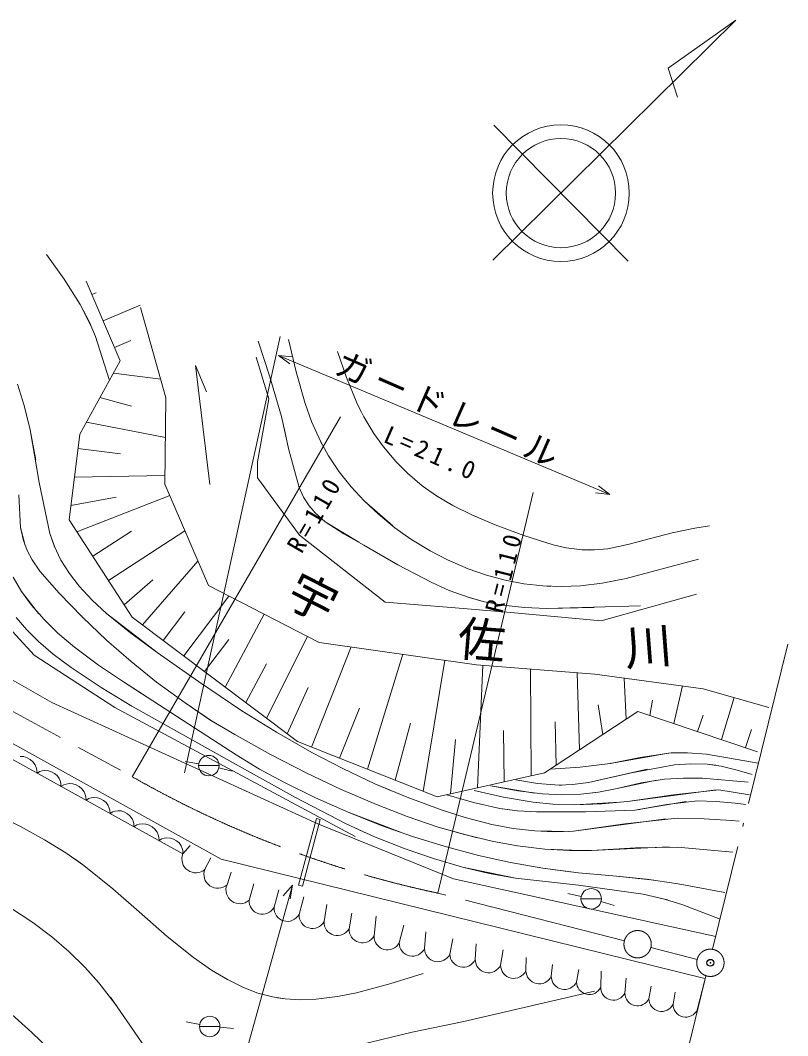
# Model space of a CAD drawing. Units: millimetres, scale not verified. Extents: x 40000 to 680000, y 20000 to 380000.
# Drawn here: x 405830 to 461999, y 262186 to 336500 of the extents above; entities that cross this region are included whole.
import ezdxf
from ezdxf.enums import TextEntityAlignment as Align

# ---------------------------------------------------------------- set-up
doc = ezdxf.new("R2010")
doc.units = ezdxf.units.MM
doc.header["$LTSCALE"] = 1000
doc.header["$PDMODE"] = 32
doc.header["$PDSIZE"] = 500
doc.linetypes.add('CHAIN', pattern=[18.5, 12, -1.5, 3.5, -1.5])
doc.linetypes.add('LONG_DASHED_DOTTED', pattern=[15.25, 12, -1.5, 0.25, -1.5])
for name, color, linetype, lineweight in [('M-BGD', 7, 'Continuous', 13), ('M-BMK', 2, 'CHAIN', 13), ('M-BMK-LINE', 2, 'LONG_DASHED_DOTTED', 13), ('M-STR-HTXT', 7, 'Continuous', 13)]:
    doc.layers.add(name, color=color, linetype=linetype, lineweight=lineweight)
doc.layers.add('M-OTRS', color=6, linetype='Continuous')
doc.styles.add('ＭＳ ゴシック', font='')
doc.styles.get('ＭＳ ゴシック').set_extended_font_data('MS Gothic')

msp = doc.modelspace()

# ---------------------------------------------------------------- linework, layer by layer
at = {"layer": 'M-BGD'}
for p, q in [((407748, 319362), (409032, 317550)), ((407748, 319362), (409032, 317550)), ((409032, 317550), (410213, 315689)), ((409032, 317550), (410213, 315689)), ((410659, 317402), (413141, 311583)), ((411073, 316432), (411375, 316561)), ((410213, 315689), (411116, 313905)), ((410213, 315689), (410864, 314459)), ((411900, 314493), (414591, 315640)), ((414636, 315481), (416492, 308869)), ((410864, 314459), (411341, 313353)), ((411341, 313353), (412329, 310211)), ((412727, 312553), (413913, 313059)), ((423251, 313022), (424106, 310398)), ((423251, 313022), (424106, 310398)), ((425448, 313141), (426013, 310774)), ((425448, 313141), (426013, 310774)), ((429056, 312251), (429708, 310357)), ((429056, 312251), (429708, 310357)), ((413141, 311583), (410179, 306202)), ((423099, 311841), (424023, 308799)), ((412647, 310686), (416107, 310239)), ((418659, 311226), (419456, 309308)), ((418659, 311226), (419714, 302525)), ((426013, 310774), (426677, 308455)), ((426013, 310774), (426677, 308455)), ((424106, 310398), (424937, 307509)), ((424106, 310398), (424937, 307509)), ((429708, 310357), (430460, 308504)), ((429708, 310357), (430460, 308504)), ((405629, 309866), (406116, 308314)), ((411660, 308893), (413968, 308262)), ((416492, 308869), (416405, 302554)), ((424023, 308799), (423203, 304190)), ((426677, 308455), (427149, 307144)), ((426677, 308455), (427149, 307144)), ((430460, 308504), (430785, 307834)), ((430460, 308504), (430973, 307478)), ((406116, 308314), (406558, 306517)), ((410673, 307099), (416452, 305967)), ((424937, 307509), (425273, 306094)), ((424937, 307509), (425487, 305073)), ((424937, 307509), (425487, 305073)), ((427149, 307144), (427798, 305697)), ((427149, 307144), (427798, 305697)), ((430973, 307478), (431702, 306270)), ((406558, 306517), (406973, 304297)), ((406558, 306517), (407220, 302665)), ((406558, 306517), (407220, 302665)), ((410179, 306202), (409394, 299943)), ((431702, 306270), (432411, 305284)), ((427798, 305697), (427909, 305482)), ((427798, 305697), (428398, 304619)), ((427798, 305697), (428398, 304619)), ((410048, 305159), (413173, 304767)), ((425487, 305073), (426237, 302311)), ((425487, 305073), (426237, 302311)), ((432411, 305284), (433326, 304204)), ((423203, 304190), (423199, 303022)), ((428398, 304619), (429174, 303460)), ((428398, 304619), (429174, 303460)), ((433326, 304204), (434181, 303348)), ((433326, 304204), (434181, 303348)), ((429174, 303460), (430047, 302360)), ((429174, 303460), (430047, 302360)), ((434181, 303348), (435252, 302441)), ((434181, 303348), (435252, 302441)), ((407220, 302665), (407987, 298942)), ((407220, 302665), (407987, 298942)), ((409787, 303073), (416414, 303193)), ((416405, 302554), (419601, 295132)), ((423199, 303022), (426277, 298818)), ((405729, 301782), (405848, 299382)), ((426237, 302311), (426565, 301604)), ((426237, 302311), (426565, 301604)), ((430047, 302360), (431007, 301322)), ((430047, 302360), (431007, 301322)), ((435252, 302441), (435316, 302393)), ((435252, 302441), (436294, 301706)), ((409525, 300987), (412856, 301590)), ((409973, 299054), (416767, 301714)), ((426565, 301604), (426976, 300958)), ((426565, 301604), (426976, 300958)), ((431007, 301322), (433090, 299491)), ((431007, 301322), (432046, 300348)), ((436294, 301706), (437491, 300996)), ((437491, 300996), (438922, 300283)), ((426976, 300958), (427037, 300878)), ((426976, 300958), (427417, 300447)), ((427417, 300447), (428153, 299806)), ((432046, 300348), (433253, 299366)), ((438922, 300283), (440593, 299576)), ((409394, 299943), (414020, 292828)), ((428153, 299806), (430607, 298300)), ((428153, 299806), (429515, 298918)), ((440593, 299576), (442295, 298941)), ((440593, 299576), (442683, 298802)), ((440593, 299576), (442683, 298802)), ((455212, 299323), (456265, 299495)), ((405848, 299382), (406181, 298059)), ((405848, 299382), (406054, 298436)), ((405848, 299382), (406054, 298436)), ((407987, 298942), (408387, 297861)), ((407987, 298942), (408315, 298029)), ((411129, 297275), (413968, 299121)), ((412285, 295496), (417879, 299132)), ((426277, 298818), (432535, 293909)), ((429515, 298918), (430968, 298094)), ((433253, 299366), (434426, 298535)), ((442683, 298802), (444821, 298119)), ((442683, 298802), (444821, 298119)), ((451967, 298574), (453639, 299013)), ((451967, 298574), (453536, 298989)), ((453536, 298989), (455212, 299323)), ((406054, 298436), (406328, 297702)), ((406054, 298436), (406328, 297702)), ((408315, 298029), (408807, 296994)), ((430968, 298094), (433462, 296657)), ((434426, 298535), (435829, 297678)), ((444821, 298119), (445796, 297895)), ((444821, 298119), (445796, 297895)), ((448835, 297829), (450400, 298149)), ((448835, 297829), (450400, 298149)), ((450400, 298149), (451967, 298574)), ((450400, 298149), (451967, 298574)), ((406328, 297702), (406696, 297013)), ((406328, 297702), (406696, 297013)), ((435829, 297678), (437104, 297015)), ((445796, 297895), (446966, 297742)), ((445796, 297895), (446966, 297742)), ((446966, 297742), (447468, 297724)), ((446966, 297742), (447858, 297733)), ((447858, 297733), (448835, 297829)), ((406696, 297013), (407264, 296191)), ((406696, 297013), (407264, 296191)), ((408807, 296994), (409422, 296011)), ((414776, 292258), (418834, 296913)), ((433462, 296657), (435949, 295342)), ((437104, 297015), (438606, 296365)), ((450185, 295641), (455471, 297073)), ((407264, 296191), (408682, 294573)), ((407264, 296191), (408682, 294573)), ((409422, 296011), (410142, 295083)), ((438606, 296365), (439950, 295895)), ((439950, 295895), (441315, 295524)), ((405302, 295741), (405924, 294692)), ((405302, 295741), (405924, 294692)), ((410142, 295083), (411095, 294060)), ((413442, 293717), (415538, 295556)), ((419601, 295132), (427695, 290969)), ((435949, 295342), (437211, 294779)), ((435949, 295342), (437211, 294779)), ((441315, 295524), (442694, 295257)), ((441315, 295524), (442694, 295257)), ((442694, 295257), (444080, 295100)), ((442694, 295257), (444080, 295100)), ((444080, 295100), (444666, 295068)), ((444080, 295100), (445457, 295057)), ((445457, 295057), (446839, 295122)), ((446839, 295122), (448416, 295310)), ((448416, 295310), (450185, 295641)), ((405924, 294692), (407160, 293088)), ((405924, 294692), (406648, 293700)), ((408682, 294573), (410379, 292811)), ((417803, 289979), (421102, 294360)), ((437211, 294779), (438683, 294245)), ((437211, 294779), (438683, 294245)), ((448340, 292547), (455330, 294502)), ((406648, 293700), (407567, 292639)), ((411095, 294060), (412144, 293092)), ((432535, 293909), (437359, 293520)), ((438683, 294245), (439605, 293988)), ((438683, 294245), (439796, 293942)), ((439796, 293942), (441151, 293691)), ((441151, 293691), (442737, 293525)), ((444348, 293461), (451213, 293640)), ((403758, 293391), (406842, 290032)), ((410379, 292811), (412132, 291141)), ((412144, 293092), (415851, 290236)), ((412144, 293092), (413927, 291654)), ((414020, 292828), (426127, 283712)), ((416290, 291119), (417870, 293218)), ((420830, 287700), (423686, 293031)), ((437359, 293520), (441736, 293168)), ((441736, 293168), (448340, 292547)), ((442737, 293525), (444348, 293461)), ((444348, 293461), (447822, 293518)), ((387439, 292246), (417735, 275500)), ((405535, 292799), (406297, 291886)), ((407567, 292639), (408568, 291653)), ((407567, 292639), (408568, 291653)), ((398782, 291928), (408129, 286568)), ((406297, 291886), (407150, 291037)), ((408568, 291653), (409787, 290618)), ((408568, 291653), (409787, 290618)), ((413927, 291654), (415851, 290236)), ((423857, 285421), (426852, 291402)), ((407150, 291037), (408234, 290114)), ((407150, 291037), (408234, 290114)), ((409787, 290618), (411558, 289309)), ((409787, 290618), (411558, 289309)), ((412132, 291141), (413943, 289561)), ((419317, 288840), (421087, 291191)), ((427148, 283307), (430057, 290635)), ((427695, 290969), (439224, 289339)), ((406842, 290032), (412746, 286195)), ((408234, 290114), (409555, 289133)), ((408234, 290114), (409555, 289133)), ((415851, 290236), (418867, 288099)), ((431233, 281686), (433821, 290103)), ((409555, 289133), (410714, 288343)), ((409555, 289133), (411751, 287680)), ((411558, 289309), (413394, 288079)), ((411558, 289309), (413394, 288079)), ((413943, 289561), (415809, 288065)), ((413943, 289561), (415809, 288065)), ((422344, 286561), (423862, 289393)), ((435317, 280064), (436896, 289668)), ((439224, 289339), (447878, 288642)), ((439288, 280317), (439692, 289301)), ((443222, 281195), (443162, 289022)), ((446765, 283105), (446595, 288745)), ((447878, 288642), (455800, 287583)), ((450178, 285359), (450023, 288355)), ((411751, 287680), (413998, 286314)), ((413394, 288079), (414737, 287201)), ((413394, 288079), (421625, 282730)), ((415809, 288065), (417895, 286535)), ((415809, 288065), (417895, 286535)), ((418867, 288099), (422050, 285973)), ((425371, 284282), (426911, 287671)), ((453657, 285037), (454306, 287783)), ((455800, 287583), (460607, 286213)), ((457158, 283856), (458074, 286935)), ((400382, 286263), (420527, 275105)), ((408129, 286568), (427608, 277696)), ((412746, 286195), (430342, 276755)), ((413998, 286314), (421577, 282050)), ((413998, 286314), (422461, 281571)), ((417895, 286535), (419972, 285143)), ((417895, 286535), (419712, 285311)), ((429191, 282496), (430645, 286161)), ((448471, 284232), (448120, 286407)), ((451906, 285627), (452102, 286734)), ((422050, 285973), (424586, 284398)), ((444206, 281414), (451031, 285922)), ((451031, 285922), (459784, 282970)), ((455407, 284446), (455811, 285643)), ((419712, 285311), (421524, 284219)), ((433275, 280875), (434397, 285054)), ((445059, 281978), (444986, 285145)), ((421524, 284219), (424146, 282761)), ((421524, 284219), (424146, 282761)), ((424586, 284398), (427164, 282924)), ((441255, 280756), (441195, 284515)), ((458909, 283266), (459359, 284602)), ((426127, 283712), (436338, 279659)), ((437321, 279879), (437690, 283862)), ((406093, 282607), (405811, 282619)), ((406334, 282522), (406093, 282607)), ((406554, 282400), (406334, 282522)), ((406754, 282241), (406554, 282400)), ((421625, 282730), (423345, 281695)), ((421625, 282730), (423330, 281704)), ((424146, 282761), (426813, 281396)), ((424146, 282761), (426813, 281396)), ((427164, 282924), (429446, 281733)), ((427164, 282924), (429446, 281733)), ((448996, 282119), (453271, 282865)), ((448996, 282119), (451208, 282553)), ((451208, 282553), (453468, 282880)), ((453468, 282880), (454655, 282898)), ((454655, 282898), (456044, 282795)), ((456044, 282795), (459829, 282122)), ((406914, 282009), (406754, 282241)), ((407000, 281818), (406914, 282009)), ((407049, 281646), (407000, 281818)), ((418894, 282076), (417908, 282243)), ((418883, 281952), (420383, 281952)), ((420363, 281779), (421336, 281548)), ((423330, 281704), (425111, 280751)), ((429446, 281733), (431786, 280629)), ((429446, 281733), (431786, 280629)), ((444617, 281692), (446812, 281849)), ((444617, 281692), (446812, 281849)), ((444617, 281692), (446812, 281849)), ((446812, 281849), (448996, 282119)), ((446812, 281849), (448996, 282119)), ((446812, 281849), (448996, 282119)), ((447425, 280711), (451712, 281691)), ((448996, 282119), (449040, 282127)), ((450564, 281426), (453714, 282016)), ((450564, 281426), (453714, 282016)), ((453714, 282016), (454918, 282092)), ((453714, 282016), (454918, 282092)), ((454918, 282092), (456113, 282052)), ((454918, 282092), (456113, 282052)), ((456113, 282052), (456741, 281976)), ((456113, 282052), (457133, 281908)), ((457133, 281908), (458298, 281627)), ((407058, 281402), (407049, 281646)), ((407260, 281519), (407058, 281402)), ((407423, 281566), (407260, 281519)), ((407621, 281593), (407423, 281566)), ((407889, 281582), (407621, 281593)), ((408118, 281501), (407889, 281582)), ((408328, 281385), (408118, 281501)), ((408519, 281234), (408328, 281385)), ((408671, 281013), (408519, 281234)), ((408753, 280830), (408671, 281013)), ((422461, 281571), (425970, 279628)), ((426813, 281396), (429317, 280206)), ((426813, 281396), (429317, 280206)), ((436338, 279659), (444206, 281414)), ((442097, 280911), (443691, 280655)), ((442097, 280911), (443691, 280655)), ((447425, 280711), (450564, 281426)), ((447425, 280711), (450564, 281426)), ((451281, 280686), (452986, 280961)), ((452986, 280961), (454375, 281042)), ((454375, 281042), (455774, 281023)), ((455774, 281023), (459117, 280750)), ((458298, 281627), (459391, 281303)), ((408800, 280667), (408753, 280830)), ((408808, 280434), (408800, 280667)), ((409020, 280557), (408808, 280434)), ((409191, 280606), (409020, 280557)), ((409399, 280635), (409191, 280606)), ((409681, 280624), (409399, 280635)), ((409922, 280539), (409681, 280624)), ((410142, 280417), (409922, 280539)), ((410343, 280258), (410142, 280417)), ((410502, 280026), (410343, 280258)), ((425111, 280751), (427446, 279599)), ((429317, 280206), (431902, 279098)), ((431786, 280629), (432994, 280106)), ((431786, 280629), (434135, 279642)), ((440279, 280482), (443458, 279938)), ((440279, 280482), (442245, 280112)), ((440279, 280482), (442245, 280112)), ((443691, 280655), (445278, 280526)), ((443691, 280655), (445278, 280526)), ((445278, 280526), (446249, 280560)), ((445278, 280526), (445461, 280525)), ((446249, 280560), (447425, 280711)), ((448147, 280011), (449523, 280287)), ((449523, 280287), (452395, 280888)), ((449523, 280287), (451281, 280686)), ((450272, 279326), (456770, 280190)), ((453632, 279810), (456968, 280182)), ((456968, 280182), (459215, 279821)), ((410588, 279834), (410502, 280026)), ((410638, 279663), (410588, 279834)), ((410646, 279418), (410638, 279663)), ((410848, 279535), (410646, 279418)), ((411011, 279582), (410848, 279535)), ((411209, 279610), (411011, 279582)), ((411477, 279599), (411209, 279610)), ((411707, 279518), (411477, 279599)), ((411917, 279402), (411707, 279518)), ((425970, 279628), (429688, 277690)), ((427446, 279599), (429823, 278539)), ((434135, 279642), (436634, 278713)), ((437061, 279820), (438992, 279257)), ((437061, 279820), (438992, 279257)), ((439041, 280121), (441194, 279643)), ((439041, 280121), (441194, 279643)), ((441194, 279643), (443361, 279272)), ((441194, 279643), (443361, 279272)), ((442245, 280112), (444056, 279878)), ((442245, 280112), (444056, 279878)), ((444056, 279878), (445459, 279810)), ((444056, 279878), (445459, 279810)), ((445459, 279810), (446862, 279856)), ((445459, 279810), (446862, 279856)), ((446862, 279856), (448147, 280011)), ((446862, 279856), (447949, 279980)), ((450272, 279326), (453632, 279810)), ((450272, 279326), (453632, 279810)), ((412107, 279250), (411917, 279402)), ((412259, 279029), (412107, 279250)), ((412341, 278847), (412259, 279029)), ((412388, 278684), (412341, 278847)), ((412397, 278451), (412388, 278684)), ((431902, 279098), (434143, 278226)), ((431902, 279098), (434143, 278226)), ((436634, 278713), (438381, 278157)), ((438992, 279257), (440939, 278811)), ((438992, 279257), (440939, 278811)), ((440939, 278811), (441632, 278704)), ((440939, 278811), (442224, 278639)), ((443361, 279272), (443802, 279220)), ((443361, 279272), (444798, 279136)), ((444798, 279136), (446399, 279091)), ((446399, 279091), (449676, 279265)), ((446399, 279091), (448404, 279162)), ((446399, 279091), (448404, 279162)), ((447202, 278577), (450801, 278692)), ((447202, 278577), (450801, 278692)), ((448404, 279162), (450272, 279326)), ((448404, 279162), (450272, 279326)), ((450801, 278692), (454572, 279331)), ((450801, 278692), (453157, 279110)), ((450801, 278692), (451187, 278741)), ((453157, 279110), (455365, 279378)), ((455365, 279378), (456761, 279336)), ((456761, 279336), (458163, 279193)), ((458163, 279193), (458926, 279096)), ((405850, 277489), (403877, 278447)), ((412598, 278568), (412397, 278451)), ((412762, 278615), (412598, 278568)), ((412960, 278642), (412762, 278615)), ((413228, 278631), (412960, 278642)), ((413457, 278550), (413228, 278631)), ((413667, 278434), (413457, 278550)), ((413858, 278283), (413667, 278434)), ((414010, 278062), (413858, 278283)), ((414092, 277879), (414010, 278062)), ((427501, 278089), (426187, 273201)), ((427790, 278011), (426477, 273123)), ((427501, 278089), (427790, 278011)), ((429823, 278539), (433785, 277023)), ((429823, 278539), (432241, 277576)), ((434143, 278226), (436415, 277451)), ((434143, 278226), (436415, 277451)), ((438381, 278157), (440336, 277653)), ((442224, 278639), (443617, 278562)), ((443617, 278562), (447202, 278577)), ((443617, 278562), (447202, 278577)), ((443617, 278562), (446800, 278576)), ((446321, 277159), (453100, 278060)), ((450084, 277681), (453898, 278095)), ((453898, 278095), (455896, 278064)), ((455896, 278064), (457897, 277927)), ((407611, 276528), (405850, 277489)), ((414139, 277716), (414092, 277879)), ((414147, 277483), (414139, 277716)), ((414359, 277606), (414147, 277483)), ((414530, 277655), (414359, 277606)), ((414738, 277684), (414530, 277655)), ((415020, 277673), (414738, 277684)), ((415261, 277588), (415020, 277673)), ((415481, 277466), (415261, 277588)), ((415681, 277307), (415481, 277466)), ((415841, 277075), (415681, 277307)), ((427608, 277696), (437539, 273666)), ((429688, 277690), (431210, 276990)), ((429688, 277690), (431762, 276751)), ((432241, 277576), (434545, 276766)), ((436415, 277451), (439279, 276667)), ((436415, 277451), (438336, 276899)), ((440336, 277653), (441909, 277355)), ((440336, 277653), (441909, 277355)), ((441909, 277355), (443486, 277169)), ((441909, 277355), (443486, 277169)), ((446321, 277159), (450084, 277681)), ((457897, 277927), (458454, 277881)), ((409161, 275564), (407611, 276528)), ((415927, 276883), (415841, 277075)), ((415976, 276712), (415927, 276883)), ((415985, 276467), (415976, 276712)), ((416187, 276584), (415985, 276467)), ((416350, 276631), (416187, 276584)), ((416548, 276659), (416350, 276631)), ((416816, 276648), (416548, 276659)), ((417045, 276567), (416816, 276648)), ((417255, 276451), (417045, 276567)), ((417446, 276299), (417255, 276451)), ((431762, 276751), (433996, 275860)), ((434545, 276766), (436844, 276050)), ((438336, 276899), (440455, 276408)), ((443486, 277169), (445926, 277133)), ((443486, 277169), (444869, 277108)), ((444869, 277108), (446321, 277159)), ((417598, 276078), (417446, 276299)), ((417680, 275896), (417598, 276078)), ((417727, 275733), (417680, 275896)), ((417735, 275500), (417727, 275733)), ((417735, 275500), (418260, 276116)), ((433996, 275860), (436082, 275142)), ((436844, 276050), (439362, 275377)), ((440455, 276408), (442233, 276090)), ((440455, 276408), (442233, 276090)), ((442233, 276090), (444223, 275848)), ((442233, 276090), (444223, 275848)), ((444223, 275848), (446849, 275735)), ((444223, 275848), (446021, 275744)), ((446021, 275744), (447649, 275751)), ((447649, 275751), (453335, 276003)), ((447649, 275751), (450847, 275930)), ((450847, 275930), (453934, 275988)), ((453934, 275988), (457979, 275625)), ((410469, 274639), (409161, 275564)), ((410469, 274639), (409838, 275099)), ((419348, 274368), (419769, 275203)), ((420527, 275105), (455930, 266367)), ((436082, 275142), (438201, 274528)), ((439362, 275377), (441710, 274856)), ((439362, 275377), (441710, 274856)), ((412597, 272925), (410469, 274639)), ((412597, 272925), (410469, 274639)), ((438201, 274528), (442084, 273718)), ((438201, 274528), (440154, 274068)), ((441710, 274856), (444076, 274438)), ((441710, 274856), (444076, 274438)), ((444076, 274438), (446087, 274171)), ((444076, 274438), (446683, 274107)), ((444076, 274438), (446683, 274107)), ((420961, 273237), (421267, 274148)), ((437539, 273666), (456727, 269452)), ((440154, 274068), (442084, 273718)), ((442084, 273718), (446679, 273193)), ((446683, 274107), (449474, 273858)), ((446683, 274107), (449474, 273858)), ((449474, 273858), (452204, 273574)), ((449474, 273858), (451662, 273641)), ((451662, 273641), (453983, 273304)), ((414520, 271250), (412597, 272925)), ((414520, 271250), (412597, 272925)), ((422573, 272106), (422924, 273295)), ((424405, 271584), (424760, 272860)), ((425069, 272433), (425755, 273213)), ((425755, 273213), (425574, 272190)), ((426187, 273201), (426477, 273123)), ((446679, 273193), (451432, 272545)), ((453983, 273304), (457401, 272654)), ((426236, 271062), (426589, 272353)), ((446884, 272369), (445909, 272590)), ((446866, 272204), (448366, 272204)), ((448337, 271998), (449299, 271724)), ((451432, 272545), (453192, 272119)), ((451432, 272545), (452979, 272179)), ((452979, 272179), (454331, 271756)), ((406736, 270480), (405122, 271552)), ((406736, 270480), (405122, 271552)), ((416589, 269449), (414520, 271250)), ((428067, 270540), (428270, 271786)), ((454331, 271756), (457056, 270710)), ((429898, 270018), (430095, 271155)), ((431729, 269496), (431876, 270939)), ((408148, 269411), (406736, 270480)), ((433560, 268974), (433908, 270272)), ((435416, 268568), (435523, 269783)), ((409370, 268358), (408148, 269411)), ((418515, 267906), (416589, 269449)), ((437271, 268162), (437495, 269264)), ((410559, 267189), (409370, 268358)), ((439127, 267755), (439193, 268912)), ((440982, 267349), (441171, 268465)), ((419821, 266990), (418515, 267906)), ((442837, 266943), (442852, 267898)), ((411573, 266057), (410559, 267189)), ((420985, 266289), (419821, 266990)), ((444693, 266537), (444792, 267397)), ((446548, 266131), (446704, 267028)), ((448313, 265719), (448348, 266896)), ((412752, 264547), (411573, 266057)), ((422174, 265703), (420985, 266289)), ((435329, 266726), (432875, 265970)), ((450078, 265307), (450177, 266389)), ((455374, 264072), (455911, 266143)), ((456018, 266574), (455911, 266143)), ((423218, 265306), (422174, 265703)), ((424287, 265020), (423218, 265306)), ((430448, 265326), (429056, 265047)), ((432875, 265970), (430448, 265326)), ((447852, 265439), (438295, 263229)), ((451843, 264895), (452001, 265810)), ((453609, 264484), (453764, 265381)), ((413849, 262968), (412421, 264998)), ((425224, 264872), (424287, 265020)), ((425224, 264872), (424650, 264951)), ((426346, 264809), (425224, 264872)), ((426346, 264809), (425224, 264872)), ((427493, 264851), (426346, 264809)), ((427493, 264851), (426346, 264809)), ((429056, 265047), (427493, 264851)), ((406676, 262422), (404489, 264386)), ((413849, 262968), (412752, 264547)), ((418958, 263002), (417976, 263192)), ((438295, 263229), (434520, 262437)), ((438295, 263229), (437229, 263002)), ((410123, 259103), (406676, 262422)), ((415074, 261185), (413849, 262968)), ((415074, 261185), (413849, 262968)), ((418945, 262859), (420445, 262859)), ((420442, 262799), (421439, 262719)), ((434520, 262437), (430676, 261524))]:
    msp.add_line(p, q, dxfattribs=at)
at = {"layer": 'M-BGD', "linetype": 'CHAIN'}
msp.add_line((456018, 266574), (455985, 266440), dxfattribs=at)
at = {"layer": 'M-BGD'}
for centre in [(419633, 281952), (447616, 272204), (419695, 262859)]:
    msp.add_circle(centre, 750, dxfattribs=at)
for centre, radius, start, end in [((418669, 275116), 1010, 157.63257, 312.27173), ((420282, 273984), 1010, 157.63257, 312.27173), ((421894, 272853), 1010, 157.63257, 312.27173), ((423548, 272051), 976, 176.76941, 331.40869), ((425379, 271529), 976, 176.76941, 331.40869), ((427210, 271007), 976, 176.76941, 331.40869), ((429041, 270485), 976, 176.76941, 331.40869), ((430872, 269963), 976, 176.76941, 331.40869), ((432703, 269441), 976, 176.76941, 331.40869), ((434534, 268980), 973, 180.33154, 334.97083), ((436389, 268574), 973, 180.33154, 334.97083), ((438244, 268167), 973, 180.33154, 334.97083), ((440100, 267761), 973, 180.33154, 334.97083), ((441955, 267355), 973, 180.33154, 334.97083), ((443811, 266949), 973, 180.33154, 334.97083), ((445666, 266542), 973, 180.33154, 334.97083), ((447477, 266123), 929, 179.54858, 334.18774), ((449242, 265712), 929, 179.54858, 334.18774), ((451007, 265300), 929, 179.54858, 334.18774), ((452772, 264888), 929, 179.54858, 334.18774), ((454537, 264476), 929, 179.54858, 334.18774)]:
    msp.add_arc(centre, radius, start, end, dxfattribs=at)
at = {"layer": 'M-BMK'}
for p, q in [((382013, 298642), (414024, 281136)), ((450045, 269130), (436398, 272618)), ((455373, 267767), (451982, 268634))]:
    msp.add_line(p, q, dxfattribs=at)
for centre in [(451014, 268882), (456342, 267520)]:
    msp.add_circle(centre, 1000, dxfattribs=at)
msp.add_arc((452531, 348638), 77712, 240.29747, 258.01846, dxfattribs=at)
at = {"layer": 'M-BMK-LINE'}
for p, q in [((461999, 290842), (456494, 268508)), ((455911, 266143), (449462, 239978))]:
    msp.add_line(p, q, dxfattribs=at)
at = {"layer": 'M-OTRS'}
msp.add_point((456342, 267520), dxfattribs=at)
at = {"layer": 'M-STR-HTXT'}
for p, q in [((458212, 336500), (440422, 318935)), ((458212, 336500), (453240, 332996)), ((453240, 332996), (453933, 330870)), ((450322, 318872), (440485, 328834)), ((424838, 313350), (417858, 281429)), ((425569, 311350), (424725, 311956)), ((424725, 311956), (425761, 311876)), ((448971, 301784), (424725, 311956)), ((425569, 311350), (424725, 311956)), ((424725, 311956), (425761, 311876)), ((429278, 307479), (414024, 281136)), ((443369, 301934), (436398, 272618)), ((448971, 301784), (447940, 301912)), ((448157, 302429), (448971, 301784)), ((425755, 273213), (414650, 233250))]:
    msp.add_line(p, q, dxfattribs=at)
for radius in [5000, 4000]:
    msp.add_circle((445403, 323853), radius, dxfattribs=at)

# ---------------------------------------------------------------- texts
at = {"layer": 'M-STR-HTXT', "style": 'ＭＳ ゴシック'}
for s, rotation, p in [('宇', 333.1, (424728, 293179)), ('佐', 355.3, (437693, 289248)), ('川', 4.4, (450209, 288498))]:
    msp.add_text(s, height=2566, rotation=rotation, dxfattribs=at).set_placement(p, align=Align.BOTTOM_LEFT)
at = {"layer": 'M-STR-HTXT', "attachment_point": 7, "style": 'ＭＳ ゴシック'}
for s, insert, char_height, rotation in [('\\T1.2;ガードレール', (428665, 310608), 1833, 336.4), ('\\T1.37;L=21.0', (432306, 305650), 1320, 336.4), ('\\T1.37;R=110', (426436, 297394), 1320, 60), ('\\T1.37;R=110', (441131, 293024), 1320, 75.8)]:
    msp.add_mtext(s, dxfattribs=dict(at, insert=insert, char_height=char_height, rotation=rotation))

doc.saveas('drawing.dxf')
